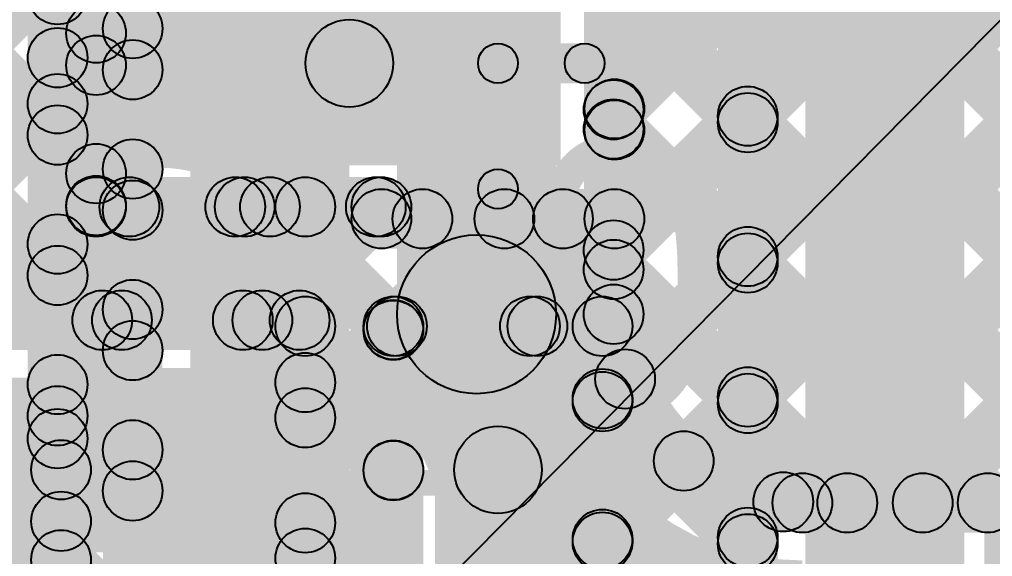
# Model space of a CAD drawing. Header units: millimetres. Extents: x 0 to 210, y 0 to 213.
# Drawn here: x 0.169 to 0.4138, y 0.398 to 0.5332 of the extents above; entities that cross this region are included whole.
import ezdxf

# ---------------------------------------------------------------- set-up
doc = ezdxf.new("R2010")
doc.units = ezdxf.units.MM
doc.header["$MEASUREMENT"] = 0
for name, color, linetype in [('BottomLayer', 5, 'Continuous'), ('BottomPaste', 16, 'Continuous'), ('BottomSolder', 6, 'Continuous'), ('TopLayer', 1, 'Continuous'), ('TopOverlay', 2, 'Continuous'), ('TopSolder', 216, 'Continuous')]:
    doc.layers.add(name, color=color, linetype=linetype)

# ---------------------------------------------------------------- blocks, each defined once
blk = doc.blocks.new('SOT_23_5_B_2')
at = {"layer": 'BottomLayer'}
for points in [[(-0.07283, 0.04921), (-0.02953, 0.04921), (-0.02953, 0.02559), (-0.07283, 0.02559)], [(0.02953, 0.04921), (0.07283, 0.04921), (0.07283, 0.02559), (0.02953, 0.02559)], [(-0.07283, 0.01181), (-0.02953, 0.01181), (-0.02953, -0.01181), (-0.07283, -0.01181)], [(-0.07283, -0.02559), (-0.02953, -0.02559), (-0.02953, -0.04921), (-0.07283, -0.04921)], [(0.02953, -0.02559), (0.07283, -0.02559), (0.07283, -0.04921), (0.02953, -0.04921)]]:
    blk.add_hatch(color=5, dxfattribs=at).paths.add_polyline_path(points)
at = {"layer": 'BottomPaste'}
for points in [[(-0.07283, 0.04921), (-0.02953, 0.04921), (-0.02953, 0.02559), (-0.07283, 0.02559)], [(0.02953, 0.04921), (0.07283, 0.04921), (0.07283, 0.02559), (0.02953, 0.02559)], [(-0.07283, 0.01181), (-0.02953, 0.01181), (-0.02953, -0.01181), (-0.07283, -0.01181)], [(-0.07283, -0.02559), (-0.02953, -0.02559), (-0.02953, -0.04921), (-0.07283, -0.04921)], [(0.02953, -0.02559), (0.07283, -0.02559), (0.07283, -0.04921), (0.02953, -0.04921)]]:
    blk.add_hatch(color=16, dxfattribs=at).paths.add_polyline_path(points)
at = {"layer": 'BottomSolder'}
for points in [[(-0.07683, 0.05321), (-0.02553, 0.05321), (-0.02553, 0.02159), (-0.07683, 0.02159)], [(0.02553, 0.05321), (0.07683, 0.05321), (0.07683, 0.02159), (0.02553, 0.02159)], [(-0.07683, 0.01581), (-0.02553, 0.01581), (-0.02553, -0.01581), (-0.07683, -0.01581)], [(-0.07683, -0.02159), (-0.02553, -0.02159), (-0.02553, -0.05321), (-0.07683, -0.05321)], [(0.02553, -0.02159), (0.07683, -0.02159), (0.07683, -0.05321), (0.02553, -0.05321)]]:
    blk.add_hatch(color=6, dxfattribs=at).paths.add_polyline_path(points)
blk = doc.blocks.new('SOT_23_5_B_91')
at = {"layer": 'BottomLayer'}
for points in [[(-0.07283, 0.04921), (-0.02953, 0.04921), (-0.02953, 0.02559), (-0.07283, 0.02559)], [(0.02953, 0.04921), (0.07283, 0.04921), (0.07283, 0.02559), (0.02953, 0.02559)], [(-0.07283, 0.01181), (-0.02953, 0.01181), (-0.02953, -0.01181), (-0.07283, -0.01181)], [(-0.07283, -0.02559), (-0.02953, -0.02559), (-0.02953, -0.04921), (-0.07283, -0.04921)], [(0.02953, -0.02559), (0.07283, -0.02559), (0.07283, -0.04921), (0.02953, -0.04921)]]:
    blk.add_hatch(color=5, dxfattribs=at).paths.add_polyline_path(points)
at = {"layer": 'BottomPaste'}
for points in [[(-0.07283, 0.04921), (-0.02953, 0.04921), (-0.02953, 0.02559), (-0.07283, 0.02559)], [(0.02953, 0.04921), (0.07283, 0.04921), (0.07283, 0.02559), (0.02953, 0.02559)], [(-0.07283, 0.01181), (-0.02953, 0.01181), (-0.02953, -0.01181), (-0.07283, -0.01181)], [(-0.07283, -0.02559), (-0.02953, -0.02559), (-0.02953, -0.04921), (-0.07283, -0.04921)], [(0.02953, -0.02559), (0.07283, -0.02559), (0.07283, -0.04921), (0.02953, -0.04921)]]:
    blk.add_hatch(color=16, dxfattribs=at).paths.add_polyline_path(points)
at = {"layer": 'BottomSolder'}
for points in [[(-0.07683, 0.05321), (-0.02553, 0.05321), (-0.02553, 0.02159), (-0.07683, 0.02159)], [(0.02553, 0.05321), (0.07683, 0.05321), (0.07683, 0.02159), (0.02553, 0.02159)], [(-0.07683, 0.01581), (-0.02553, 0.01581), (-0.02553, -0.01581), (-0.07683, -0.01581)], [(-0.07683, -0.02159), (-0.02553, -0.02159), (-0.02553, -0.05321), (-0.07683, -0.05321)], [(0.02553, -0.02159), (0.07683, -0.02159), (0.07683, -0.05321), (0.02553, -0.05321)]]:
    blk.add_hatch(color=6, dxfattribs=at).paths.add_polyline_path(points)

msp = doc.modelspace()

# ---------------------------------------------------------------- hatches: boundary and pattern name
at = {"layer": 'BottomLayer'}
for points in [[(0.40674, 0.31443), (0.36674, 0.31443), (0.36674, 2.03274), (0.40674, 2.03274)], [(0.0515, 0.65596), (0.0621, 0.66657), (0.19359, 0.53508), (0.18298, 0.52448)], [(0.263, 0.52218), (0.241, 0.52218), (0.241, 0.64273), (0.263, 0.64273)], [(0.11818, 0.55392), (0.12879, 0.56453), (0.19359, 0.49973), (0.18298, 0.48912)], [(0.1288, 0.48697), (0.1182, 0.49757), (0.18298, 0.56236), (0.19359, 0.55175)], [(0.32621, 0.48303), (0.31121, 0.48303), (0.31121, 0.56133), (0.32621, 0.56133)], [(0.35974, 0.34893), (0.34474, 0.34893), (0.34474, 0.5616), (0.35974, 0.5616)], [(0.19579, 0.48603), (0.18079, 0.48603), (0.18079, 0.55833), (0.19579, 0.55833)], [(0.2944, 0.52218), (0.2844, 0.52218), (0.2844, 0.55383), (0.2944, 0.55383)], [(0.32402, 0.5054), (0.31341, 0.51601), (0.34694, 0.54954), (0.35755, 0.53893)], [(0.31341, 0.53547), (0.32402, 0.54608), (0.35755, 0.51255), (0.34694, 0.50194)], [(0.1182, 0.51855), (0.1288, 0.52916), (0.19516, 0.4628), (0.18455, 0.4522)], [(0.12939, 0.4522), (0.11878, 0.4628), (0.18298, 0.52701), (0.19359, 0.5164)], [(0.2894, 0.51718), (0.2894, 0.52718), (0.31121, 0.52718), (0.31121, 0.51718)], [(0.2944, 0.49053), (0.2844, 0.49053), (0.2844, 0.52218), (0.2944, 0.52218)], [(0.30464, 0.45067), (0.29403, 0.46128), (0.34694, 0.51419), (0.35755, 0.50358)], [(0.31341, 0.50012), (0.32402, 0.51072), (0.35755, 0.47719), (0.34694, 0.46659)], [(0.18298, 0.48912), (0.19359, 0.49973), (0.20199, 0.49133), (0.19138, 0.48072)], [(0.18829, 0.47853), (0.18829, 0.49353), (0.22569, 0.49353), (0.22569, 0.47853)], [(0.22569, 0.47853), (0.22569, 0.49353), (0.24091, 0.49353), (0.24091, 0.47853)], [(0.22569, 0.47853), (0.22569, 0.49353), (0.24091, 0.49353), (0.24091, 0.47853)], [(0.24091, 0.47853), (0.24091, 0.49353), (0.26009, 0.49353), (0.26009, 0.47853)], [(0.16474, 0.4522), (0.15414, 0.4628), (0.18298, 0.49165), (0.19359, 0.48104)], [(0.2001, 0.4522), (0.18949, 0.4628), (0.21802, 0.49133), (0.22863, 0.48072)], [(0.19138, 0.48072), (0.20199, 0.49133), (0.23052, 0.4628), (0.21991, 0.4522)], [(0.23545, 0.4522), (0.22485, 0.4628), (0.25337, 0.49133), (0.26398, 0.48072)], [(0.22674, 0.48072), (0.23734, 0.49133), (0.26839, 0.46028), (0.25779, 0.44967)], [(0.26009, 0.47553), (0.26009, 0.49053), (0.31871, 0.49053), (0.31871, 0.47553)], [(0.26928, 0.45067), (0.25867, 0.46128), (0.28573, 0.48833), (0.29634, 0.47772)], [(0.26509, 0.47772), (0.2757, 0.48833), (0.30275, 0.46128), (0.29215, 0.45067)], [(0.30045, 0.47772), (0.31105, 0.48833), (0.35755, 0.44184), (0.34694, 0.43123)], [(0.32102, 0.43169), (0.31041, 0.4423), (0.34694, 0.47883), (0.35755, 0.46822)], [(0.1235, 0.45), (0.1235, 0.465), (0.2395, 0.465), (0.2395, 0.45)], [(0.26309, 0.44847), (0.26309, 0.46347), (0.31571, 0.46347), (0.31571, 0.44847)], [(0.24621, 0.4276), (0.23561, 0.43821), (0.25779, 0.46039), (0.26839, 0.44978)], [(0.24841, 0.38903), (0.23341, 0.38903), (0.23341, 0.45597), (0.24841, 0.45597)], [(0.27059, 0.38903), (0.25559, 0.38903), (0.25559, 0.45597), (0.27059, 0.45597)], [(0.32321, 0.38367), (0.30821, 0.38367), (0.30821, 0.45597), (0.32321, 0.45597)], [(0.23561, 0.4365), (0.24621, 0.44711), (0.26839, 0.42492), (0.25779, 0.41432)], [(0.32102, 0.39634), (0.31041, 0.40694), (0.34694, 0.44348), (0.35755, 0.43287)], [(0.125, 0.399), (0.225, 0.399), (0.225, 0.443), (0.125, 0.443)], [(0.31041, 0.43241), (0.32102, 0.44301), (0.35755, 0.40648), (0.34694, 0.39588)], [(0.24621, 0.39225), (0.23561, 0.40285), (0.25779, 0.42503), (0.26839, 0.41443)], [(0.3004, 0.37642), (0.2784, 0.37642), (0.2784, 0.41982), (0.3004, 0.41982)], [(0.23561, 0.40114), (0.24621, 0.41175), (0.26363, 0.39434), (0.25302, 0.38373)], [(0.30366, 0.34362), (0.29305, 0.35423), (0.34694, 0.40812), (0.35755, 0.39751)], [(0.31041, 0.39705), (0.32102, 0.40766), (0.35755, 0.37113), (0.34694, 0.36052)]]:
    msp.add_hatch(color=5, dxfattribs=at).paths.add_polyline_path(points)
h = msp.add_hatch(color=5, dxfattribs=at)
edge = h.paths.add_edge_path()
edge.add_arc((0.18829, 0.52978), 0.0075, 0, 360)
h = msp.add_hatch(color=5, dxfattribs=at)
edge = h.paths.add_edge_path()
edge.add_arc((0.252, 0.52218), 0.011, 0, 360)
h = msp.add_hatch(color=5, dxfattribs=at)
edge = h.paths.add_edge_path()
edge.add_arc((0.18829, 0.5217), 0.0075, 0, 360)
h = msp.add_hatch(color=5, dxfattribs=at)
edge = h.paths.add_edge_path()
edge.add_arc((0.2894, 0.52218), 0.005, 0, 360)
h = msp.add_hatch(color=5, dxfattribs=at)
edge = h.paths.add_edge_path()
edge.add_arc((0.2894, 0.52218), 0.005, 0, 360)
h = msp.add_hatch(color=5, dxfattribs=at)
edge = h.paths.add_edge_path()
edge.add_arc((0.2894, 0.52218), 0.005, 0, 360)
h = msp.add_hatch(color=5, dxfattribs=at)
edge = h.paths.add_edge_path()
edge.add_arc((0.31121, 0.52218), 0.005, 0, 360)
h = msp.add_hatch(color=5, dxfattribs=at)
edge = h.paths.add_edge_path()
edge.add_arc((0.31871, 0.51071), 0.0075, 0, 360)
h = msp.add_hatch(color=5, dxfattribs=at)
edge = h.paths.add_edge_path()
edge.add_arc((0.35224, 0.50888), 0.0075, 0, 360)
h = msp.add_hatch(color=5, dxfattribs=at)
edge = h.paths.add_edge_path()
edge.add_arc((0.35224, 0.50724), 0.0075, 0, 360)
h = msp.add_hatch(color=5, dxfattribs=at)
edge = h.paths.add_edge_path()
edge.add_arc((0.31871, 0.50542), 0.0075, 0, 360)
h = msp.add_hatch(color=5, dxfattribs=at)
edge = h.paths.add_edge_path()
edge.add_arc((0.18829, 0.49442), 0.0075, 0, 360)
h = msp.add_hatch(color=5, dxfattribs=at)
edge = h.paths.add_edge_path()
edge.add_arc((0.18829, 0.49442), 0.0075, 0, 360)
h = msp.add_hatch(color=5, dxfattribs=at)
edge = h.paths.add_edge_path()
edge.add_arc((0.2894, 0.49053), 0.005, 0, 360)
h = msp.add_hatch(color=5, dxfattribs=at)
edge = h.paths.add_edge_path()
edge.add_arc((0.18829, 0.48635), 0.0075, 0, 360)
h = msp.add_hatch(color=5, dxfattribs=at)
edge = h.paths.add_edge_path()
edge.add_arc((0.18829, 0.48603), 0.0075, 0, 360)
h = msp.add_hatch(color=5, dxfattribs=at)
edge = h.paths.add_edge_path()
edge.add_arc((0.18829, 0.48603), 0.0075, 0, 360)
h = msp.add_hatch(color=5, dxfattribs=at)
edge = h.paths.add_edge_path()
edge.add_arc((0.19668, 0.48603), 0.0075, 0, 360)
h = msp.add_hatch(color=5, dxfattribs=at)
edge = h.paths.add_edge_path()
edge.add_arc((0.19668, 0.48603), 0.0075, 0, 360)
h = msp.add_hatch(color=5, dxfattribs=at)
edge = h.paths.add_edge_path()
edge.add_arc((0.22332, 0.48603), 0.0075, 0, 360)
h = msp.add_hatch(color=5, dxfattribs=at)
edge = h.paths.add_edge_path()
edge.add_arc((0.22569, 0.48603), 0.0075, 0, 360)
h = msp.add_hatch(color=5, dxfattribs=at)
edge = h.paths.add_edge_path()
edge.add_arc((0.22569, 0.48603), 0.0075, 0, 360)
h = msp.add_hatch(color=5, dxfattribs=at)
edge = h.paths.add_edge_path()
edge.add_arc((0.22569, 0.48603), 0.0075, 0, 360)
h = msp.add_hatch(color=5, dxfattribs=at)
edge = h.paths.add_edge_path()
edge.add_arc((0.23204, 0.48603), 0.0075, 0, 360)
h = msp.add_hatch(color=5, dxfattribs=at)
edge = h.paths.add_edge_path()
edge.add_arc((0.24091, 0.48603), 0.0075, 0, 360)
h = msp.add_hatch(color=5, dxfattribs=at)
edge = h.paths.add_edge_path()
edge.add_arc((0.24091, 0.48603), 0.0075, 0, 360)
h = msp.add_hatch(color=5, dxfattribs=at)
edge = h.paths.add_edge_path()
edge.add_arc((0.24091, 0.48603), 0.0075, 0, 360)
h = msp.add_hatch(color=5, dxfattribs=at)
edge = h.paths.add_edge_path()
edge.add_arc((0.25868, 0.48603), 0.0075, 0, 360)
h = msp.add_hatch(color=5, dxfattribs=at)
edge = h.paths.add_edge_path()
edge.add_arc((0.26009, 0.48603), 0.0075, 0, 360)
h = msp.add_hatch(color=5, dxfattribs=at)
edge = h.paths.add_edge_path()
edge.add_arc((0.26009, 0.48303), 0.0075, 0, 360)
h = msp.add_hatch(color=5, dxfattribs=at)
edge = h.paths.add_edge_path()
edge.add_arc((0.27039, 0.48303), 0.0075, 0, 360)
h = msp.add_hatch(color=5, dxfattribs=at)
edge = h.paths.add_edge_path()
edge.add_arc((0.29103, 0.48303), 0.0075, 0, 360)
h = msp.add_hatch(color=5, dxfattribs=at)
edge = h.paths.add_edge_path()
edge.add_arc((0.30575, 0.48303), 0.0075, 0, 360)
h = msp.add_hatch(color=5, dxfattribs=at)
edge = h.paths.add_edge_path()
edge.add_arc((0.31871, 0.48303), 0.0075, 0, 360)
h = msp.add_hatch(color=5, dxfattribs=at)
edge = h.paths.add_edge_path()
edge.add_arc((0.31871, 0.48303), 0.0075, 0, 360)
h = msp.add_hatch(color=5, dxfattribs=at)
edge = h.paths.add_edge_path()
edge.add_arc((0.35224, 0.47353), 0.0075, 0, 360)
h = msp.add_hatch(color=5, dxfattribs=at)
edge = h.paths.add_edge_path()
edge.add_arc((0.35224, 0.47189), 0.0075, 0, 360)
h = msp.add_hatch(color=5, dxfattribs=at)
edge = h.paths.add_edge_path()
edge.add_arc((0.18986, 0.4575), 0.0075, 0, 360)
h = msp.add_hatch(color=5, dxfattribs=at)
edge = h.paths.add_edge_path()
edge.add_arc((0.19479, 0.4575), 0.0075, 0, 360)
h = msp.add_hatch(color=5, dxfattribs=at)
edge = h.paths.add_edge_path()
edge.add_arc((0.22521, 0.4575), 0.0075, 0, 360)
h = msp.add_hatch(color=5, dxfattribs=at)
edge = h.paths.add_edge_path()
edge.add_arc((0.23015, 0.4575), 0.0075, 0, 360)
h = msp.add_hatch(color=5, dxfattribs=at)
edge = h.paths.add_edge_path()
edge.add_arc((0.2395, 0.4575), 0.0075, 0, 360)
h = msp.add_hatch(color=5, dxfattribs=at)
edge = h.paths.add_edge_path()
edge.add_arc((0.24091, 0.45597), 0.0075, 0, 360)
h = msp.add_hatch(color=5, dxfattribs=at)
edge = h.paths.add_edge_path()
edge.add_arc((0.26309, 0.45597), 0.0075, 0, 360)
h = msp.add_hatch(color=5, dxfattribs=at)
edge = h.paths.add_edge_path()
edge.add_arc((0.26309, 0.45597), 0.0075, 0, 360)
h = msp.add_hatch(color=5, dxfattribs=at)
edge = h.paths.add_edge_path()
edge.add_arc((0.26398, 0.45597), 0.0075, 0, 360)
h = msp.add_hatch(color=5, dxfattribs=at)
edge = h.paths.add_edge_path()
edge.add_arc((0.29745, 0.45597), 0.0075, 0, 360)
h = msp.add_hatch(color=5, dxfattribs=at)
edge = h.paths.add_edge_path()
edge.add_arc((0.29933, 0.45597), 0.0075, 0, 360)
h = msp.add_hatch(color=5, dxfattribs=at)
edge = h.paths.add_edge_path()
edge.add_arc((0.31571, 0.45597), 0.0075, 0, 360)
h = msp.add_hatch(color=5, dxfattribs=at)
edge = h.paths.add_edge_path()
edge.add_arc((0.31571, 0.45597), 0.0075, 0, 360)
h = msp.add_hatch(color=5, dxfattribs=at)
edge = h.paths.add_edge_path()
edge.add_arc((0.26309, 0.45509), 0.0075, 0, 360)
h = msp.add_hatch(color=5, dxfattribs=at)
edge = h.paths.add_edge_path()
edge.add_arc((0.26309, 0.45498), 0.0075, 0, 360)
h = msp.add_hatch(color=5, dxfattribs=at)
edge = h.paths.add_edge_path()
edge.add_arc((0.24091, 0.4418), 0.0075, 0, 360)
h = msp.add_hatch(color=5, dxfattribs=at)
edge = h.paths.add_edge_path()
edge.add_arc((0.35224, 0.43817), 0.0075, 0, 360)
h = msp.add_hatch(color=5, dxfattribs=at)
edge = h.paths.add_edge_path()
edge.add_arc((0.31571, 0.43771), 0.0075, 0, 360)
h = msp.add_hatch(color=5, dxfattribs=at)
edge = h.paths.add_edge_path()
edge.add_arc((0.31571, 0.437), 0.0075, 0, 360)
h = msp.add_hatch(color=5, dxfattribs=at)
edge = h.paths.add_edge_path()
edge.add_arc((0.35224, 0.43653), 0.0075, 0, 360)
h = msp.add_hatch(color=5, dxfattribs=at)
edge = h.paths.add_edge_path()
edge.add_arc((0.24091, 0.4329), 0.0075, 0, 360)
h = msp.add_hatch(color=5, dxfattribs=at)
edge = h.paths.add_edge_path()
edge.add_arc((0.2894, 0.41982), 0.011, 0, 360)
h = msp.add_hatch(color=5, dxfattribs=at)
edge = h.paths.add_edge_path()
edge.add_arc((0.26309, 0.41973), 0.0075, 0, 360)
h = msp.add_hatch(color=5, dxfattribs=at)
edge = h.paths.add_edge_path()
edge.add_arc((0.26309, 0.41962), 0.0075, 0, 360)
h = msp.add_hatch(color=5, dxfattribs=at)
edge = h.paths.add_edge_path()
edge.add_arc((0.24091, 0.40645), 0.0075, 0, 360)
h = msp.add_hatch(color=5, dxfattribs=at)
edge = h.paths.add_edge_path()
edge.add_arc((0.31571, 0.40235), 0.0075, 0, 360)
h = msp.add_hatch(color=5, dxfattribs=at)
edge = h.paths.add_edge_path()
edge.add_arc((0.31571, 0.40164), 0.0075, 0, 360)
h = msp.add_hatch(color=5, dxfattribs=at)
edge = h.paths.add_edge_path()
edge.add_arc((0.35224, 0.40282), 0.0075, 0, 360)
h = msp.add_hatch(color=5, dxfattribs=at)
edge = h.paths.add_edge_path()
edge.add_arc((0.35224, 0.40118), 0.0075, 0, 360)
h = msp.add_hatch(color=5, dxfattribs=at)
edge = h.paths.add_edge_path()
edge.add_arc((0.24091, 0.39755), 0.0075, 0, 360)
at = {"layer": 'TopLayer'}
for points in [[(0.252, 0.322), (0.212, 0.322), (0.212, 2.12887), (0.252, 2.12887)], [(0.30401, 0.45899), (0.26401, 0.45899), (0.26401, 1.68501), (0.30401, 1.68501)], [(0.205, 0.322), (0.19, 0.322), (0.19, 1.43585), (0.205, 1.43585)], [(0.1861, 0.52359), (0.1711, 0.52359), (0.1711, 0.9969), (0.1861, 0.9969)], [(0.32381, 0.5052), (0.3132, 0.51581), (0.4312, 0.6338), (0.44181, 0.6232)], [(0.32381, 0.46984), (0.3132, 0.48045), (0.46656, 0.6338), (0.47716, 0.6232)], [(0.3267, 0.43738), (0.31609, 0.44798), (0.50191, 0.6338), (0.51252, 0.6232)], [(0.34144, 0.41676), (0.33083, 0.42737), (0.53727, 0.6338), (0.54787, 0.6232)], [(0.36648, 0.40644), (0.35587, 0.41705), (0.5266, 0.58778), (0.5372, 0.57717)], [(0.35512, 0.56448), (0.36572, 0.57508), (0.524, 0.4168), (0.5134, 0.4062)], [(0.40159, 0.4062), (0.39098, 0.4168), (0.54036, 0.56618), (0.55096, 0.55557)], [(0.32601, 0.45899), (0.31101, 0.45899), (0.31101, 0.56249), (0.32601, 0.56249)], [(0.33278, 0.55146), (0.34338, 0.56207), (0.48865, 0.4168), (0.47804, 0.4062)], [(0.3132, 0.53568), (0.32381, 0.54628), (0.45329, 0.4168), (0.44269, 0.4062)], [(0.17329, 0.53417), (0.1839, 0.54478), (0.2028, 0.52587), (0.1922, 0.51526)], [(0.1839, 0.50671), (0.17329, 0.51731), (0.1922, 0.53622), (0.2028, 0.52561)], [(0.1861, 0.42767), (0.1711, 0.42767), (0.1711, 0.52359), (0.1861, 0.52359)], [(0.17329, 0.49881), (0.1839, 0.50942), (0.2028, 0.49052), (0.1922, 0.47991)], [(0.3132, 0.50032), (0.32381, 0.51093), (0.41794, 0.4168), (0.40733, 0.4062)], [(0.1839, 0.47135), (0.17329, 0.48196), (0.1922, 0.50086), (0.2028, 0.49026)], [(0.3132, 0.46497), (0.32381, 0.47557), (0.38258, 0.4168), (0.37197, 0.4062)], [(0.17329, 0.46346), (0.1839, 0.47406), (0.2028, 0.45516), (0.1922, 0.44455)], [(0.1839, 0.436), (0.17329, 0.4466), (0.1922, 0.46551), (0.2028, 0.4549)], [(0.17329, 0.4281), (0.1839, 0.43871), (0.2028, 0.4198), (0.1922, 0.4092)], [(0.1848, 0.40155), (0.1742, 0.41215), (0.1922, 0.43015), (0.2028, 0.41955)], [(0.187, 0.28005), (0.172, 0.28005), (0.172, 0.41982), (0.187, 0.41982)], [(0.366, 0.404), (0.366, 0.419), (0.86278, 0.419), (0.86278, 0.404)], [(0.1742, 0.39184), (0.1848, 0.40245), (0.2028, 0.38445), (0.1922, 0.37384)]]:
    msp.add_hatch(color=1, dxfattribs=at).paths.add_polyline_path(points)
h = msp.add_hatch(color=1, dxfattribs=at)
edge = h.paths.add_edge_path()
edge.add_arc((0.1786, 0.53947), 0.0075, 0, 360)
h = msp.add_hatch(color=1, dxfattribs=at)
edge = h.paths.add_edge_path()
edge.add_arc((0.1975, 0.53092), 0.0075, 0, 360)
h = msp.add_hatch(color=1, dxfattribs=at)
edge = h.paths.add_edge_path()
edge.add_arc((0.1786, 0.52359), 0.0075, 0, 360)
h = msp.add_hatch(color=1, dxfattribs=at)
edge = h.paths.add_edge_path()
edge.add_arc((0.1786, 0.52359), 0.0075, 0, 360)
h = msp.add_hatch(color=1, dxfattribs=at)
edge = h.paths.add_edge_path()
edge.add_arc((0.1975, 0.52057), 0.0075, 0, 360)
h = msp.add_hatch(color=1, dxfattribs=at)
edge = h.paths.add_edge_path()
edge.add_arc((0.1786, 0.51201), 0.0075, 0, 360)
h = msp.add_hatch(color=1, dxfattribs=at)
edge = h.paths.add_edge_path()
edge.add_arc((0.31851, 0.5105), 0.0075, 0, 360)
h = msp.add_hatch(color=1, dxfattribs=at)
edge = h.paths.add_edge_path()
edge.add_arc((0.31851, 0.50563), 0.0075, 0, 360)
h = msp.add_hatch(color=1, dxfattribs=at)
edge = h.paths.add_edge_path()
edge.add_arc((0.1786, 0.50412), 0.0075, 0, 360)
h = msp.add_hatch(color=1, dxfattribs=at)
edge = h.paths.add_edge_path()
edge.add_arc((0.1975, 0.49556), 0.0075, 0, 360)
h = msp.add_hatch(color=1, dxfattribs=at)
edge = h.paths.add_edge_path()
edge.add_arc((0.1975, 0.48521), 0.0075, 0, 360)
h = msp.add_hatch(color=1, dxfattribs=at)
edge = h.paths.add_edge_path()
edge.add_arc((0.1786, 0.47666), 0.0075, 0, 360)
h = msp.add_hatch(color=1, dxfattribs=at)
edge = h.paths.add_edge_path()
edge.add_arc((0.31851, 0.47515), 0.0075, 0, 360)
h = msp.add_hatch(color=1, dxfattribs=at)
edge = h.paths.add_edge_path()
edge.add_arc((0.28401, 0.45899), 0.02, 0, 360)
h = msp.add_hatch(color=1, dxfattribs=at)
edge = h.paths.add_edge_path()
edge.add_arc((0.28401, 0.45899), 0.02, 0, 360)
h = msp.add_hatch(color=1, dxfattribs=at)
edge = h.paths.add_edge_path()
edge.add_arc((0.31851, 0.47027), 0.0075, 0, 360)
h = msp.add_hatch(color=1, dxfattribs=at)
edge = h.paths.add_edge_path()
edge.add_arc((0.1786, 0.46876), 0.0075, 0, 360)
h = msp.add_hatch(color=1, dxfattribs=at)
edge = h.paths.add_edge_path()
edge.add_arc((0.1975, 0.4602), 0.0075, 0, 360)
h = msp.add_hatch(color=1, dxfattribs=at)
edge = h.paths.add_edge_path()
edge.add_arc((0.31851, 0.45899), 0.0075, 0, 360)
h = msp.add_hatch(color=1, dxfattribs=at)
edge = h.paths.add_edge_path()
edge.add_arc((0.31851, 0.45899), 0.0075, 0, 360)
h = msp.add_hatch(color=1, dxfattribs=at)
edge = h.paths.add_edge_path()
edge.add_arc((0.1975, 0.44986), 0.0075, 0, 360)
h = msp.add_hatch(color=1, dxfattribs=at)
edge = h.paths.add_edge_path()
edge.add_arc((0.1786, 0.4413), 0.0075, 0, 360)
h = msp.add_hatch(color=1, dxfattribs=at)
edge = h.paths.add_edge_path()
edge.add_arc((0.3214, 0.44268), 0.0075, 0, 360)
h = msp.add_hatch(color=1, dxfattribs=at)
edge = h.paths.add_edge_path()
edge.add_arc((0.1786, 0.43341), 0.0075, 0, 360)
h = msp.add_hatch(color=1, dxfattribs=at)
edge = h.paths.add_edge_path()
edge.add_arc((0.1786, 0.42767), 0.0075, 0, 360)
h = msp.add_hatch(color=1, dxfattribs=at)
edge = h.paths.add_edge_path()
edge.add_arc((0.1786, 0.42767), 0.0075, 0, 360)
h = msp.add_hatch(color=1, dxfattribs=at)
edge = h.paths.add_edge_path()
edge.add_arc((0.1975, 0.42485), 0.0075, 0, 360)
h = msp.add_hatch(color=1, dxfattribs=at)
edge = h.paths.add_edge_path()
edge.add_arc((0.33614, 0.42206), 0.0075, 0, 360)
h = msp.add_hatch(color=1, dxfattribs=at)
edge = h.paths.add_edge_path()
edge.add_arc((0.1795, 0.41982), 0.0075, 0, 360)
h = msp.add_hatch(color=1, dxfattribs=at)
edge = h.paths.add_edge_path()
edge.add_arc((0.1795, 0.41982), 0.0075, 0, 360)
h = msp.add_hatch(color=1, dxfattribs=at)
edge = h.paths.add_edge_path()
edge.add_arc((0.1975, 0.4145), 0.0075, 0, 360)
h = msp.add_hatch(color=1, dxfattribs=at)
edge = h.paths.add_edge_path()
edge.add_arc((0.36117, 0.41175), 0.0075, 0, 360)
h = msp.add_hatch(color=1, dxfattribs=at)
edge = h.paths.add_edge_path()
edge.add_arc((0.366, 0.4115), 0.0075, 0, 360)
h = msp.add_hatch(color=1, dxfattribs=at)
edge = h.paths.add_edge_path()
edge.add_arc((0.366, 0.4115), 0.0075, 0, 360)
h = msp.add_hatch(color=1, dxfattribs=at)
edge = h.paths.add_edge_path()
edge.add_arc((0.37728, 0.4115), 0.0075, 0, 360)
h = msp.add_hatch(color=1, dxfattribs=at)
edge = h.paths.add_edge_path()
edge.add_arc((0.39628, 0.4115), 0.0075, 0, 360)
h = msp.add_hatch(color=1, dxfattribs=at)
edge = h.paths.add_edge_path()
edge.add_arc((0.41263, 0.4115), 0.0075, 0, 360)
h = msp.add_hatch(color=1, dxfattribs=at)
edge = h.paths.add_edge_path()
edge.add_arc((0.1795, 0.40685), 0.0075, 0, 360)
h = msp.add_hatch(color=1, dxfattribs=at)
edge = h.paths.add_edge_path()
edge.add_arc((0.1795, 0.39715), 0.0075, 0, 360)

# ---------------------------------------------------------------- linework, layer by layer
at = {"layer": 'BottomLayer'}
for centre, radius in [((0.18829, 0.52978), 0.0075), ((0.252, 0.52218), 0.011), ((0.18829, 0.5217), 0.0075), ((0.2894, 0.52218), 0.005), ((0.2894, 0.52218), 0.005), ((0.2894, 0.52218), 0.005), ((0.31121, 0.52218), 0.005), ((0.31871, 0.51071), 0.0075), ((0.35224, 0.50888), 0.0075), ((0.35224, 0.50724), 0.0075), ((0.31871, 0.50542), 0.0075), ((0.18829, 0.49442), 0.0075), ((0.18829, 0.49442), 0.0075), ((0.2894, 0.49053), 0.005), ((0.18829, 0.48635), 0.0075), ((0.18829, 0.48603), 0.0075), ((0.18829, 0.48603), 0.0075), ((0.19668, 0.48603), 0.0075), ((0.19668, 0.48603), 0.0075), ((0.22332, 0.48603), 0.0075), ((0.22569, 0.48603), 0.0075), ((0.22569, 0.48603), 0.0075), ((0.22569, 0.48603), 0.0075), ((0.23204, 0.48603), 0.0075), ((0.24091, 0.48603), 0.0075), ((0.24091, 0.48603), 0.0075), ((0.24091, 0.48603), 0.0075), ((0.25868, 0.48603), 0.0075), ((0.26009, 0.48603), 0.0075), ((0.26009, 0.48303), 0.0075), ((0.27039, 0.48303), 0.0075), ((0.29103, 0.48303), 0.0075), ((0.30575, 0.48303), 0.0075), ((0.31871, 0.48303), 0.0075), ((0.31871, 0.48303), 0.0075), ((0.35224, 0.47353), 0.0075), ((0.35224, 0.47189), 0.0075), ((0.18986, 0.4575), 0.0075), ((0.19479, 0.4575), 0.0075), ((0.22521, 0.4575), 0.0075), ((0.23015, 0.4575), 0.0075), ((0.2395, 0.4575), 0.0075), ((0.24091, 0.45597), 0.0075), ((0.26309, 0.45597), 0.0075), ((0.26309, 0.45597), 0.0075), ((0.26398, 0.45597), 0.0075), ((0.29745, 0.45597), 0.0075), ((0.29933, 0.45597), 0.0075), ((0.31571, 0.45597), 0.0075), ((0.31571, 0.45597), 0.0075), ((0.26309, 0.45509), 0.0075), ((0.26309, 0.45498), 0.0075), ((0.24091, 0.4418), 0.0075), ((0.35224, 0.43817), 0.0075), ((0.31571, 0.43771), 0.0075), ((0.31571, 0.437), 0.0075), ((0.35224, 0.43653), 0.0075), ((0.24091, 0.4329), 0.0075), ((0.2894, 0.41982), 0.011), ((0.26309, 0.41973), 0.0075), ((0.26309, 0.41962), 0.0075), ((0.24091, 0.40645), 0.0075), ((0.31571, 0.40235), 0.0075), ((0.31571, 0.40164), 0.0075), ((0.35224, 0.40282), 0.0075), ((0.35224, 0.40118), 0.0075), ((0.24091, 0.39755), 0.0075)]:
    msp.add_circle(centre, radius, dxfattribs=at)
at = {"layer": 'TopLayer'}
for points, const_width in [([(0.366, 0.377, -0.414214), (0.28401, 0.45899)], 0.04), ([(0.366, 0.4115, -0.414214), (0.31851, 0.45899)], 0.015), ([(0.1786, 0.42767, -0.057445), (0.1795, 0.41982)], 0.015)]:
    msp.add_lwpolyline(points, format="xyb", dxfattribs=dict(at, const_width=const_width))
for centre, radius in [((0.1786, 0.53947), 0.0075), ((0.1975, 0.53092), 0.0075), ((0.1786, 0.52359), 0.0075), ((0.1786, 0.52359), 0.0075), ((0.1975, 0.52057), 0.0075), ((0.1786, 0.51201), 0.0075), ((0.31851, 0.5105), 0.0075), ((0.31851, 0.50563), 0.0075), ((0.1786, 0.50412), 0.0075), ((0.1975, 0.49556), 0.0075), ((0.1975, 0.48521), 0.0075), ((0.1786, 0.47666), 0.0075), ((0.31851, 0.47515), 0.0075), ((0.28401, 0.45899), 0.02), ((0.28401, 0.45899), 0.02), ((0.31851, 0.47027), 0.0075), ((0.1786, 0.46876), 0.0075), ((0.1975, 0.4602), 0.0075), ((0.31851, 0.45899), 0.0075), ((0.31851, 0.45899), 0.0075), ((0.1975, 0.44986), 0.0075), ((0.1786, 0.4413), 0.0075), ((0.3214, 0.44268), 0.0075), ((0.1786, 0.43341), 0.0075), ((0.1786, 0.42767), 0.0075), ((0.1786, 0.42767), 0.0075), ((0.1975, 0.42485), 0.0075), ((0.33614, 0.42206), 0.0075), ((0.1795, 0.41982), 0.0075), ((0.1795, 0.41982), 0.0075), ((0.1975, 0.4145), 0.0075), ((0.36117, 0.41175), 0.0075), ((0.366, 0.4115), 0.0075), ((0.366, 0.4115), 0.0075), ((0.37728, 0.4115), 0.0075), ((0.39628, 0.4115), 0.0075), ((0.41263, 0.4115), 0.0075), ((0.1795, 0.40685), 0.0075), ((0.1795, 0.39715), 0.0075)]:
    msp.add_circle(centre, radius, dxfattribs=at)
at = {"layer": 'TopSolder'}
msp.add_line((0.01639, 0.12842), (210.13236, 213.01137), dxfattribs=at)

# ---------------------------------------------------------------- block references
at = {"rotation": 270}
for name, p in [('SOT_23_5_B_2', (0.252, 0.471)), ('SOT_23_5_B_91', (0.465, 0.33453))]:
    msp.add_blockref(name, p, dxfattribs=at)

# ---------------------------------------------------------------- texts
at = {"layer": 'TopOverlay'}
for s, p in [('LED_0', (0.06041, 0.4335)), ('RGB', (0.06, 0.33232))]:
    msp.add_text(s, height=0.07, rotation=360, dxfattribs=at).set_placement(p)

doc.saveas('drawing.dxf')
